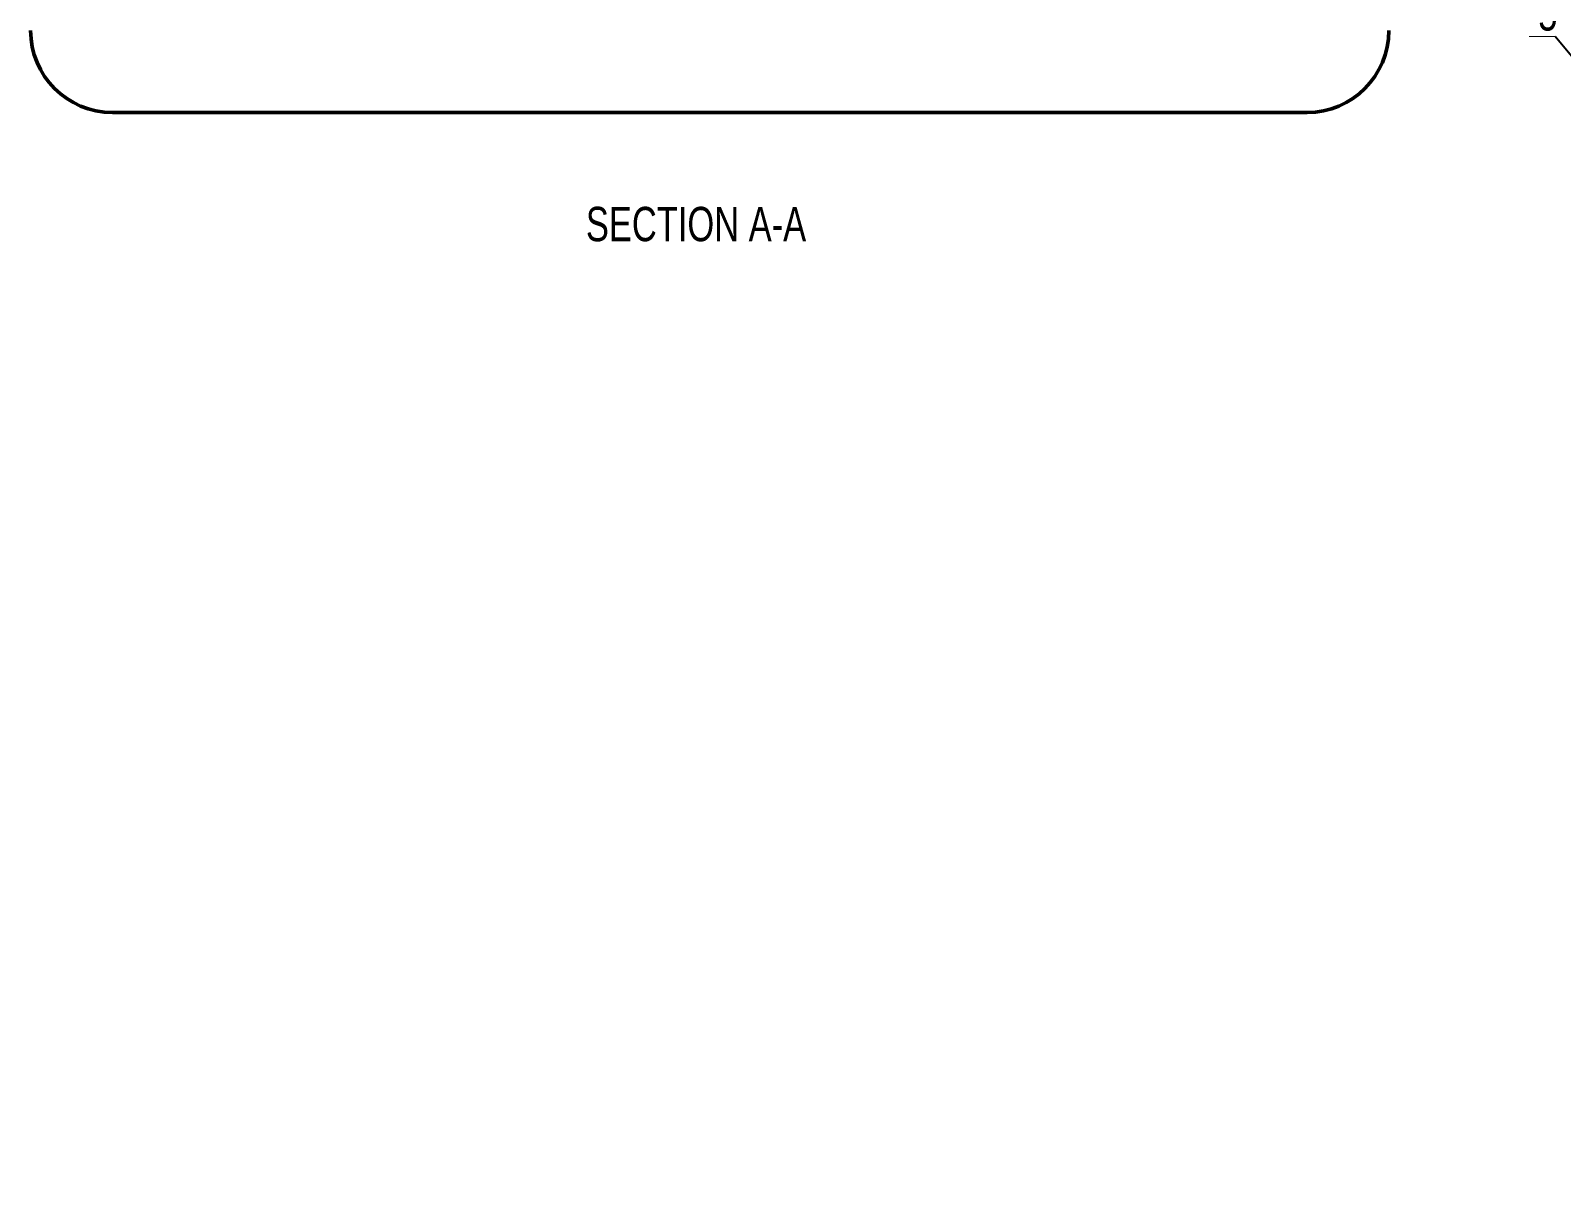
# Model space of a CAD drawing. Header units: millimetres. Extents: x 263 to 2983, y 441 to 2500.
# Drawn here: x 394 to 1330, y 441 to 1143 of the extents above; entities that cross this region are included whole.
import ezdxf

# ---------------------------------------------------------------- set-up
doc = ezdxf.new("R2010")
doc.units = ezdxf.units.MM
doc.header["$LTSCALE"] = 0.5
doc.layers.add('BOL', color=7, linetype='Continuous', lineweight=50)
for name, color, linetype in [('HAT', 3, 'Continuous'), ('SYM', 30, 'Continuous'), ('TXT', 114, 'Continuous')]:
    doc.layers.add(name, color=color, linetype=linetype)
doc.styles.add('DIM', font='simplex.shx')
doc.styles.add('SLDTEXTSTYLE0', font='TXT', dxfattribs={"width": 0.75})
doc.dimstyles.new('ISO', dxfattribs={"dimscale": 0, "dimtxt": 2.5, "dimasz": 2.5, "dimexe": 1.25, "dimexo": 0, "dimgap": 1, "dimtad": 1, "dimtoh": 1, "dimtxsty": 'DIM', "dimcen": 2.5, "dimadec": 0, "dimazin": 0, "dimtfac": 1, "dimtmove": 0, "dimatfit": 3, "dimfxl": 1, "dimtolj": 1, "dimarcsym": 0})
pattern_1 = [(45, (-295.395, 76.09), (-6.73519, 6.73519), [])]

msp = doc.modelspace()

# ---------------------------------------------------------------- hatches: boundary and pattern name
at = {"layer": 'BOL'}
h = msp.add_hatch(dxfattribs=at)
h.set_pattern_fill('ANSI31', color=256, scale=3, style=0)
h.set_pattern_definition(pattern_1)
edge = h.paths.add_edge_path(flags=0)
edge.add_arc((599.15, 990.3), 4, 0, 360)
h = msp.add_hatch(dxfattribs=at)
h.set_pattern_fill('ANSI31', color=256, scale=3, style=0)
h.set_pattern_definition(pattern_1)
edge = h.paths.add_edge_path(flags=0)
edge.add_arc((508.15, 832.69), 4, 0, 360)
h = msp.add_hatch(dxfattribs=at)
h.set_pattern_fill('ANSI31', color=256, scale=3, style=0)
h.set_pattern_definition(pattern_1)
edge = h.paths.add_edge_path(flags=0)
edge.add_arc((914.15, 808.44), 4, 0, 360)
h = msp.add_hatch(dxfattribs=at)
h.set_pattern_fill('ANSI31', color=256, scale=3, style=0)
h.set_pattern_definition(pattern_1)
edge = h.paths.add_edge_path(flags=0)
edge.add_arc((599.15, 626.57), 4, 0, 360)
h = msp.add_hatch(dxfattribs=at)
h.set_pattern_fill('ANSI31', color=256, scale=3, style=0)
h.set_pattern_definition(pattern_1)
edge = h.paths.add_edge_path(flags=0)
edge.add_arc((508.15, 468.96), 4, 0, 360)
h = msp.add_hatch(dxfattribs=at)
h.set_pattern_fill('ANSI31', color=256, scale=3, style=0)
h.set_pattern_definition(pattern_1)
edge = h.paths.add_edge_path(flags=0)
edge.add_arc((914.15, 444.71), 4, 0, 360)
at = {"layer": 'HAT'}
h = msp.add_hatch(dxfattribs=at)
h.set_pattern_fill('ANSI31', color=256, scale=1.25, angle=15)
h.paths.add_polyline_path([(1428.41, 1041.77, 1), (1396.41, 1041.77, 1)])
h.paths.add_polyline_path([(1106.15, 1807.08, 1), (1114.15, 1807.08, 1)])
h = msp.add_hatch(dxfattribs=at)
h.set_pattern_fill('ANSI31', color=256)
h.paths.add_polyline_path([(904.15, 1443.35, 1), (896.15, 1443.35, 1)])
h.paths.add_polyline_path([(1806.52, 1028.15, 1), (1774.52, 1028.15, 1)])
h = msp.add_hatch(dxfattribs=at)
h.set_pattern_fill('ANSI31', color=256, angle=30)
h.paths.add_polyline_path([(932.15, 1443.35, 1), (924.15, 1443.35, 1)])
h.paths.add_polyline_path([(1918.52, 1028.15, 1), (1886.52, 1028.15, 1)])
h = msp.add_hatch(dxfattribs=at)
h.set_pattern_fill('ANSI31', color=256, angle=60)
h.paths.add_polyline_path([(1830.52, 931.15, 1), (1862.52, 931.15, 1)])
h.paths.add_polyline_path([(918.15, 1419.1, 1), (910.15, 1419.1, 1)])

# ---------------------------------------------------------------- linework, layer by layer
at = {"layer": 'BOL'}
msp.add_line((1174.15, 1092.78), (444.15, 1092.78), dxfattribs=at)
for centre, start, end in [((444.15, 1142.78), 180, 270), ((1174.15, 1142.78), 270, 0)]:
    msp.add_arc(centre, 50, start, end, dxfattribs=at)
at = {"layer": 'SYM', "const_width": 0.5}
msp.add_lwpolyline([(1309.8, 1139.16), (1325.75, 1139.16)], dxfattribs=at)

# ---------------------------------------------------------------- texts
at = {"layer": 'TXT', "char_height": 21, "style": 'SLDTEXTSTYLE0'}
for s, insert, attachment_point in [('5', (1315.47, 1163.81), 1), ('SECTION A-A', (800.78, 1035.08), 2)]:
    msp.add_mtext(s, dxfattribs=dict(at, insert=insert, attachment_point=attachment_point))

# ---------------------------------------------------------------- leaders
at = {"layer": 'SYM'}
msp.add_leader([(1404.64, 1044.02), (1325.75, 1139.16)], dimstyle='ISO', override={"dimscale": 1, "dimtad": 0}, dxfattribs=at)

doc.saveas('drawing.dxf')
